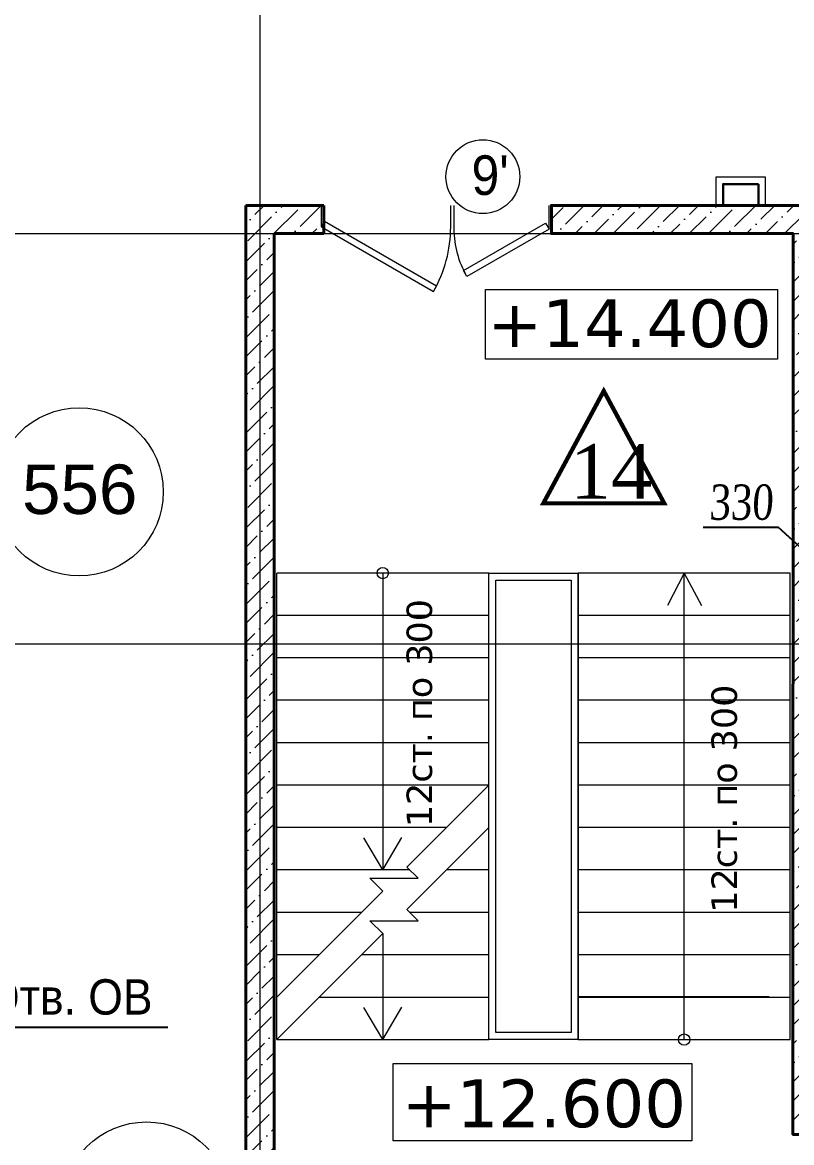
# Model space of a CAD drawing. Header units: inches. Extents: x -407541 to 6688123, y -998590 to 1205599.
# Drawn here: x 96723 to 102163, y 254508 to 262431 of the extents above; entities that cross this region are included whole.
import ezdxf

# ---------------------------------------------------------------- set-up
doc = ezdxf.new("R2010")
doc.units = ezdxf.units.IN
doc.header["$MEASUREMENT"] = 0
doc.linetypes.add('ACAD_ISO04W100', pattern=[30, 24, -3, 0, -3])
for name, color, linetype, lineweight in [('ведомость проемов', 3, 'Continuous', 9), ('гипрок', 35, 'Continuous', 15), ('двери', 123, 'Continuous', 13), ('Дырки ВК', 26, 'Continuous', 30), ('Лестница', 7, 'Continuous', 13), ('марки полов', 140, 'Continuous', 5), ('МОНОЛИТ', 5, 'Continuous', 40), ('Оси', 254, 'ACAD_ISO04W100', 5), ('отметки', 50, 'Continuous', 13), ('размер внутр', 142, 'Continuous', 5), ('Текст', 7, 'Continuous', 18), ('текст_OB', 40, 'Continuous', 25), ('Штриховка', 7, 'Continuous', 9), ('Экспликацийа', 7, 'Continuous', 18)]:
    doc.layers.add(name, color=color, linetype=linetype, lineweight=lineweight)
doc.layers.add('мои размеры', color=7, linetype='Continuous')
doc.styles.get("Standard").update_dxf_attribs({"font": 'arial.ttf'})
doc.styles.add('style1', font='arial.ttf', dxfattribs={"width": 0.9, "height": 500})
doc.styles.add('STYLE2', font='times.ttf', dxfattribs={"width": 0.8, "oblique": 3})
doc.styles.add('стиль1', font='times.ttf')
doc.dimstyles.new('vnytren', dxfattribs={"dimtxt": 250, "dimasz": 120, "dimexe": 50, "dimexo": 0, "dimgap": 50, "dimtad": 1, "dimdec": 0, "dimzin": 0, "dimdsep": 46, "dimtxsty": 'STYLE2', "dimblk": 'ARCHTICK', "dimcen": 0, "dimadec": 0, "dimazin": 0, "dimtfac": 1, "dimtdec": 0, "dimtmove": 1, "dimatfit": 2, "dimldrblk": 'DOT', "dimfxl": 1, "dimtolj": 1, "dimtzin": 0, "dimarcsym": 0})

# ---------------------------------------------------------------- blocks, each defined once
blk = doc.blocks.new('*U21')
for p, q in [((0, 0), (0, 6)), ((24, 0), (24, 6))]:
    blk.add_line(p, q)
blk.add_lwpolyline([(0, 0), (20.78, -12), (21.66, -10.48), (0.87, 1.52)], close=True)
blk.add_arc((0, 0), 24, 330, 0)
blk = doc.blocks.new('*U16')
for p, q in [((0, 0), (0, 6)), ((36, 0), (36, 6))]:
    blk.add_line(p, q)
blk.add_lwpolyline([(0, 0), (31.18, -18), (32.05, -16.48), (0.87, 1.52)], close=True)
blk.add_arc((0, 0), 36, 330, 0)
blk = doc.blocks.new('_ARCHTICK')
at = {"color": 0, "linetype": 'ByBlock', "const_width": 0.15}
blk.add_lwpolyline([(-0.5, -0.5), (0.5, 0.5)], dxfattribs=at)
blk = doc.blocks.new('*D1999')
at = {"layer": 'размер внутр', "color": 0, "lineweight": -2, "transparency": 16777216}
for p, q in [((102071.1, 258859.2), (101537.4, 258859.2)), ((102538.3, 258430.7), (102071.1, 258859.2)), ((102373.3, 258087.2), (102373.3, 258480.7)), ((102703.4, 258087.2), (102703.4, 258480.7)), ((102373.3, 258430.7), (102703.4, 258430.7))]:
    blk.add_line(p, q, dxfattribs=at)
at = {"layer": 'размер внутр', "color": 0, "lineweight": -2, "transparency": 16777216, "xscale": 120, "yscale": 120, "zscale": 120, "rotation": 180}
blk.add_blockref('_ARCHTICK', (102373.3, 258430.7), dxfattribs=at)
at = {"layer": 'размер внутр', "color": 0, "lineweight": -2, "transparency": 16777216, "xscale": 120, "yscale": 120, "zscale": 120}
blk.add_blockref('_ARCHTICK', (102703.4, 258430.7), dxfattribs=at)
at = {"layer": 'размер внутр', "color": 0, "transparency": 16777216, "insert": (101804.3, 259036.4), "char_height": 250, "attachment_point": 5, "style": 'STYLE2'}
blk.add_mtext('\\A1;330', dxfattribs=at)
blk = doc.blocks.new('_Dot')
at = {"color": 0, "linetype": 'ByBlock', "lineweight": -2}
blk.add_line((-0.5, 0), (-1, 0), dxfattribs=at)
at = {"color": 0, "linetype": 'ByBlock', "const_width": 0.5}
blk.add_lwpolyline([(-0.25, 0, 1), (0.25, 0, 1)], format="xyb", close=True, dxfattribs=at)

msp = doc.modelspace()

# ---------------------------------------------------------------- hatches: boundary and pattern name
at = {"layer": 'Штриховка'}
h = msp.add_hatch(dxfattribs=at)
h.set_pattern_fill('ANSI36', color=256, scale=30, style=0)
h.set_pattern_definition([(45, (102273.24, 260937.21), (50.5139, 185.2178), [238.125, -47.625, 0, -47.625])])
h.paths.add_polyline_path([(98303.2, 261137.2), (98303.2, 252337.2), (98503.2, 252337.2), (98503.2, 253159.4), (102173.1, 253159.4), (102173, 252337.2), (102373, 252337.2), (102372.5, 253456.8), (102173, 253456.8), (102173, 253359.4), (98503.2, 253359.4), (98503.2, 260937.2), (98853, 260937.2), (98853, 261137.2)])
h = msp.add_hatch(dxfattribs=at)
h.set_pattern_fill('ANSI36', color=256, scale=30, style=0)
h.set_pattern_definition([(45, (-104370.38, 133794.16), (50.51394, 185.217782), [238.125, -47.625, 0, -47.625])])
edge = h.paths.add_edge_path()
edge.add_line((102373.3, 260937.2), (102373.3, 254566.2))
edge.add_line((102373.3, 254566.2), (102172.7, 254566.2))
edge.add_line((102172.7, 254566.2), (102173.2, 260937.2))
edge.add_line((102173.2, 260937.2), (100464, 260937.2))
edge.add_line((100464, 260937.2), (100464, 261137.2))
edge.add_line((100464, 261137.2), (102273.2, 261137.2))

# ---------------------------------------------------------------- linework, layer by layer
at = {"layer": 'ведомость проемов'}
msp.add_circle((99979.7, 261340.2), 261.1, dxfattribs=at)
at = {"layer": 'гипрок', "ltscale": 0.1}
msp.add_lwpolyline([(101678.2, 261137.2), (101678.2, 261287.2), (101928.2, 261287.2), (101928.2, 261137.2), (101978.2, 261137.2), (101978.2, 261337.2), (101628.2, 261337.2), (101628.2, 261137.2), (101678.2, 261137.2)], dxfattribs=at)
at = {"layer": 'Дырки ВК', "ltscale": 100}
msp.add_lwpolyline([(101928.4, 261287.8), (101928.4, 261137.8), (101678.4, 261137.8), (101678.4, 261287.8)], close=True, dxfattribs=at)
at = {"layer": 'Лестница'}
for p, q in [((98521.6, 255236.8), (98521.7, 258536.9)), ((99271.7, 258536.9), (99271.7, 256436.9)), ((100021.7, 255236.9), (100021.7, 258536.9)), ((100653, 255236.9), (100653, 258536.9)), ((101403.2, 258536.9), (101284.8, 258307.3)), ((101403.2, 255236.9), (101403.2, 258536.9)), ((101403.2, 258536.9), (101526.6, 258307.3)), ((102153, 255236.9), (102153, 258536.9)), ((99271.7, 256436.9), (99137.9, 256662.9)), ((99271.7, 256436.9), (99405.6, 256665.4)), ((99271.3, 255986.5), (99271.7, 255236.9)), ((98821.7, 255536.9), (100021.7, 255536.9)), ((100653, 255536.9), (102153, 255536.9)), ((99271.7, 255236.9), (99137.9, 255462.9)), ((99271.7, 255236.9), (99405.6, 255465.4)), ((98521.7, 255236.9), (100021.7, 255236.9)), ((100653, 255236.9), (102153, 255236.9))]:
    msp.add_line(p, q, dxfattribs=at)
for points in [[(100021.7, 258536.9), (98521.7, 258536.9)], [(102153.2, 258536.9), (100653, 258536.9)], [(100021.7, 258236.9), (98521.7, 258236.9)], [(102153.2, 258236.9), (100653, 258236.9)], [(100021.7, 257936.9), (98521.7, 257936.9)], [(102153.2, 257936.9), (100653, 257936.9)], [(100021.7, 257636.9), (98521.7, 257636.9)], [(102153.2, 257636.9), (100653, 257636.9)], [(100021.7, 257336.9), (98521.7, 257336.9)], [(102153.2, 257336.9), (100653, 257336.9)], [(98521.7, 255536.9), (99271.3, 256286.5), (99180.1, 256377.7), (99521.2, 256377.7), (99441.9, 256457.1), (100021, 257036.2)], [(100021.7, 257036.9), (98523.4, 257036.9)], [(102153.2, 257036.9), (100653, 257036.9)], [(98521.6, 255236.8), (99271.3, 255986.5), (99180.1, 256077.7), (99521.2, 256077.7), (99441.9, 256157.1), (100021, 256736.2)], [(99721.7, 256736.9), (98521.7, 256736.9)], [(100021.7, 256736.9), (100020.9, 256736.9)], [(102153.2, 256736.9), (100653, 256736.9)], [(99462.1, 256436.9), (98521.7, 256436.9)], [(100021.7, 256436.9), (99721.7, 256436.9)], [(102153.2, 256436.9), (100653, 256436.9)], [(99121.7, 256136.9), (98521.7, 256136.9)], [(100021.7, 256136.9), (99462.1, 256136.9)], [(102153.2, 256136.9), (100653, 256136.9)], [(98521.7, 255836.9), (98521.5, 255836.9)], [(98821.7, 255836.9), (98521.7, 255836.9)], [(100021.7, 255836.9), (99121.7, 255836.9)], [(102153.2, 255836.9), (100653, 255836.9)]]:
    msp.add_lwpolyline(points, dxfattribs=at)
for points in [[(100021.7, 258536.9), (100653, 258536.9), (100653, 255236.9), (100021.7, 255236.9)], [(100071.7, 258486.9), (100603, 258486.9), (100603, 255286.9), (100071.7, 255286.9)]]:
    msp.add_lwpolyline(points, close=True, dxfattribs=at)
for centre in [(99271.7, 258536.9), (101403.2, 255236.9)]:
    msp.add_circle(centre, 40, dxfattribs=at)
at = {"layer": 'марки полов', "const_width": 30}
msp.add_lwpolyline([(100407.3, 259029.9), (100834.7, 259824.4), (101262.2, 259029.9)], close=True, dxfattribs=at)
at = {"layer": 'мои размеры'}
msp.add_lwpolyline([(102003.2, 255536.9), (100653, 255536.9)], dxfattribs=at)
at = {"layer": 'МОНОЛИТ'}
for p, q in [((98303.2, 252537.2), (98303.2, 261137.2)), ((98303.2, 261137.2), (98854, 261137.2)), ((98854, 261137.2), (98854, 260937.2)), ((100464, 261137.2), (102373.2, 261137.2)), ((100464, 261137.2), (100464, 260937.2)), ((98503.2, 253356.4), (98503.2, 260937.2)), ((98503.2, 260937.2), (98854, 260937.2)), ((100464, 260937.2), (102173.2, 260937.2))]:
    msp.add_line(p, q, dxfattribs=at)
for points in [[(98854, 260937.2), (98854, 261137.2)], [(100464, 261137.2), (100464, 260937.2)], [(102373.3, 260937.2), (102373.3, 254566.2), (102172.7, 254566.2), (102173.2, 260937.2), (100464, 260937.2), (100464, 261137.2), (102273.2, 261137.2)]]:
    msp.add_lwpolyline(points, dxfattribs=at)
at = {"layer": 'Оси', "ltscale": 0.3}
for p, q in [((98403.4, 278737.2), (98403.4, 186893.5)), ((87719.4, 260937.2), (105968.1, 260937.2)), ((1503.2, 258037.2), (192303.2, 258037.2))]:
    msp.add_line(p, q, dxfattribs=at)
at = {"layer": 'отметки'}
for points in [[(99999, 260541.9), (102063.7, 260541.9), (102063.7, 260049.3), (99999, 260049.3)], [(99344.7, 255068.3), (101458.3, 255068.3), (101458.3, 254521.9), (99344.7, 254521.9)]]:
    msp.add_lwpolyline(points, close=True, dxfattribs=at)
at = {"layer": 'текст_OB', "ltscale": 0.1}
msp.add_line((95295.2, 255324.6), (97752.1, 255324.6), dxfattribs=at)
at = {"layer": 'Экспликацийа'}
for centre in [(97124.6, 259111), (97600.3, 254059.6)]:
    msp.add_circle(centre, 595, dxfattribs=at)

# ---------------------------------------------------------------- block references
at = {"layer": 'двери'}
for name, p, xscale, yscale, zscale in [('*U16', (98837.9, 260984.8), 25.40000000037253, 25.40000000037253, 25.40000000037253), ('*U21', (100447.9, 260969.6), -27.9400000013411, 27.94000000040978, 27.94)]:
    msp.add_blockref(name, p, dxfattribs=dict(at, xscale=xscale, yscale=yscale, zscale=zscale))

# ---------------------------------------------------------------- texts
at = {"layer": 'ведомость проемов', "insert": (99899.8, 261491), "char_height": 280, "width": 4068.199, "attachment_point": 1, "style": 'style1'}
msp.add_mtext("9'", dxfattribs=at)
at = {"layer": 'марки полов', "insert": (100595.6, 259448), "char_height": 385, "width": 645.369, "attachment_point": 1, "style": 'стиль1'}
msp.add_mtext('14', dxfattribs=at)
at = {"layer": 'отметки', "char_height": 338, "width": 999.343, "attachment_point": 8}
for s, insert in [('{\\fVerdana|b0|i0|c204|p34;+14.400}', (101016.7, 260127.8)), ('{\\fVerdana|b0|i0|c204|p34;+12.600}', (100410.6, 254610.5))]:
    msp.add_mtext(s, dxfattribs=dict(at, insert=insert))
at = {"layer": 'Текст', "char_height": 180, "width": 2526.139, "attachment_point": 8, "rotation": 90}
for insert in [(99623.6, 257546.1), (101779.7, 256940.8)]:
    msp.add_mtext('{\\fVerdana|b0|i0|c204|p34;12cт. по 300}', dxfattribs=dict(at, insert=insert))
at = {"layer": 'текст_OB', "ltscale": 0.1, "insert": (97007.7, 255663.6), "char_height": 250, "width": 4189.802, "attachment_point": 2, "style": 'style1'}
msp.add_mtext(' Отв. OB ', dxfattribs=at)
at = {"layer": 'Экспликацийа', "insert": (97536.2, 258949.4), "char_height": 350, "width": 4589.447, "attachment_point": 9}
msp.add_mtext('{\\fArial|b0|i0|c204|p34;556}', dxfattribs=at)

# ---------------------------------------------------------------- dimensions: what is measured, and where the dimension line sits
at = {"layer": 'размер внутр'}
dim = msp.add_linear_dim(base=(102703.4, 258430.7), p1=(102373.3, 258087.2), p2=(102703.4, 258087.2), dimstyle='vnytren', dxfattribs=at)
dim.commit()
dim.dimension.update_dxf_attribs({"geometry": '*D1999', "text_midpoint": (102021.1, 258859.2), "dimtype": 160})

doc.saveas('drawing.dxf')
